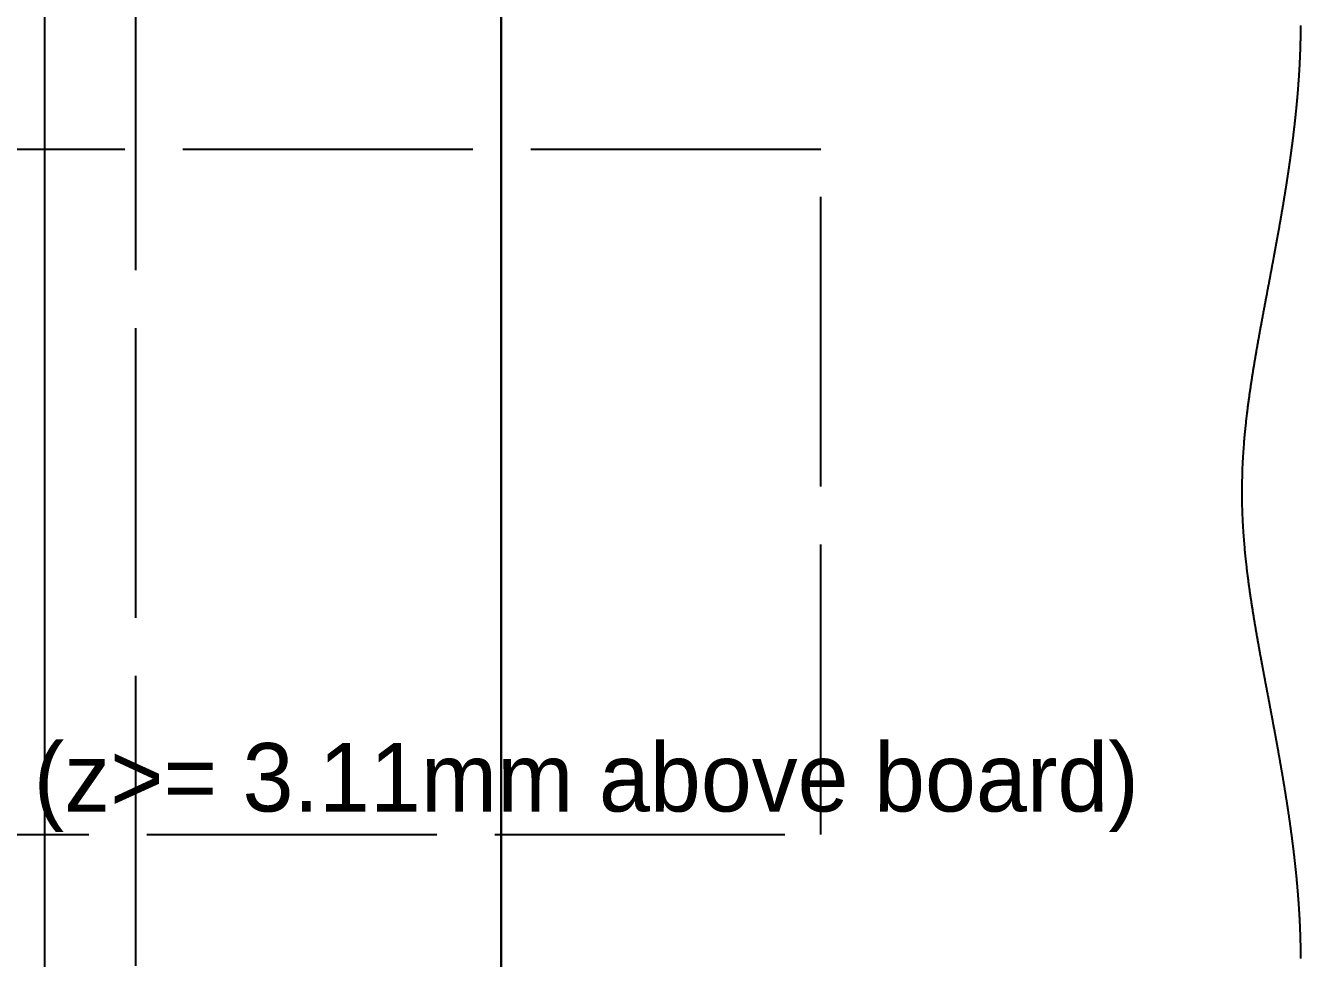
# Model space of a CAD drawing. Header units: millimetres. Extents: x -6.6 to 37.3, y -31.4 to 37.
# Drawn here: x 27.52 to 33.1, y 2.96 to 7.04 of the extents above; entities that cross this region are included whole.
import ezdxf

# ---------------------------------------------------------------- set-up
doc = ezdxf.new("R2010")
doc.units = ezdxf.units.MM
doc.linetypes.add('DASHED', pattern=[1.524, 1.27, -0.254])
for name, color, linetype in [('20_CONTACT', 3, 'Continuous'), ('30_OVERHANG', 2, 'DASHED'), ('90_TEXT', 7, 'Continuous')]:
    doc.layers.add(name, color=color, linetype=linetype)

msp = doc.modelspace()

# ---------------------------------------------------------------- linework, layer by layer
at = {"layer": '20_CONTACT'}
for points in [[(29.6, 1.5013), (29.6, 8.4987)], [(27.6, 8.4852), (27.6, 1.1622)], [(29.6, 8.4852), (29.6, 1.1622)], [(33.1, 7.0441), (33.1, 7.0422), (33.1, 7.0402), (33.1, 7.0383), (33.1, 7.0364), (33.1, 7.0345), (33.1, 7.0325), (33.1, 7.0306), (33.1, 7.0287), (33.1, 7.0267), (33.0999, 7.0248), (33.0999, 7.0229), (33.0999, 7.0209), (33.0999, 7.019), (33.0999, 7.017), (33.0999, 7.0151), (33.0998, 7.0132), (33.0998, 7.0112), (33.0998, 7.0093), (33.0998, 7.0073), (33.0998, 7.0054), (33.0997, 7.0034), (33.0997, 7.0015), (33.0997, 6.9995), (33.0996, 6.9975), (33.0996, 6.9956), (33.0996, 6.9936), (33.0996, 6.9917), (33.0995, 6.9897), (33.0995, 6.9877), (33.0994, 6.9858), (33.0994, 6.9838), (33.0994, 6.9818), (33.0993, 6.9799), (33.0993, 6.9779), (33.0992, 6.9759), (33.0992, 6.974), (33.0992, 6.972), (33.0991, 6.97), (33.0991, 6.968), (33.099, 6.966), (33.099, 6.9641), (33.0989, 6.9621), (33.0989, 6.9601), (33.0988, 6.9581), (33.0988, 6.9561), (33.0987, 6.9541), (33.0986, 6.9521), (33.0986, 6.9501), (33.0985, 6.9482), (33.0985, 6.9462), (33.0984, 6.9442), (33.0983, 6.9422), (33.0983, 6.9402), (33.0982, 6.9382), (33.0981, 6.9362), (33.0981, 6.9342), (33.098, 6.9322), (33.0979, 6.9301), (33.0979, 6.9281), (33.0978, 6.9261), (33.0977, 6.9241), (33.0976, 6.9221), (33.0976, 6.9201), (33.0975, 6.9181), (33.0974, 6.9161), (33.0973, 6.914), (33.0972, 6.912), (33.0972, 6.91), (33.0971, 6.908), (33.097, 6.9059), (33.0969, 6.9039), (33.0968, 6.9019), (33.0967, 6.8999), (33.0966, 6.8978), (33.0965, 6.8958), (33.0964, 6.8938), (33.0963, 6.8917), (33.0963, 6.8897), (33.0962, 6.8877), (33.0961, 6.8856), (33.096, 6.8836), (33.0959, 6.8815), (33.0958, 6.8795), (33.0957, 6.8774), (33.0956, 6.8754), (33.0954, 6.8733), (33.0953, 6.8713), (33.0952, 6.8692), (33.0951, 6.8672), (33.095, 6.8651), (33.0949, 6.8631), (33.0948, 6.861), (33.0947, 6.859), (33.0946, 6.8569), (33.0944, 6.8548), (33.0943, 6.8528), (33.0942, 6.8507), (33.0941, 6.8487), (33.094, 6.8466), (33.0938, 6.8445), (33.0937, 6.8424), (33.0936, 6.8404), (33.0935, 6.8383), (33.0933, 6.8362), (33.0932, 6.8341), (33.0931, 6.8321), (33.093, 6.83), (33.0928, 6.8279), (33.0927, 6.8258), (33.0926, 6.8237), (33.0924, 6.8217), (33.0923, 6.8196), (33.0921, 6.8175), (33.092, 6.8154), (33.0919, 6.8133), (33.0917, 6.8112), (33.0916, 6.8091), (33.0914, 6.807), (33.0913, 6.8049), (33.0911, 6.8028), (33.091, 6.8007), (33.0908, 6.7986), (33.0907, 6.7965), (33.0905, 6.7944), (33.0904, 6.7923), (33.0902, 6.7902), (33.0901, 6.7881), (33.0899, 6.786), (33.0898, 6.7839), (33.0896, 6.7818), (33.0895, 6.7796), (33.0893, 6.7775), (33.0891, 6.7754), (33.089, 6.7733), (33.0888, 6.7712), (33.0886, 6.769), (33.0885, 6.7669), (33.0883, 6.7648), (33.0881, 6.7627), (33.088, 6.7605), (33.0878, 6.7584), (33.0876, 6.7563), (33.0874, 6.7541), (33.0873, 6.752), (33.0871, 6.7499), (33.0869, 6.7477), (33.0867, 6.7456), (33.0866, 6.7435), (33.0864, 6.7413), (33.0862, 6.7392), (33.086, 6.737), (33.0858, 6.7349), (33.0856, 6.7327), (33.0854, 6.7306), (33.0853, 6.7284), (33.0851, 6.7263), (33.0849, 6.7241), (33.0847, 6.722), (33.0845, 6.7198), (33.0843, 6.7177), (33.0841, 6.7155), (33.0839, 6.7133), (33.0837, 6.7112), (33.0835, 6.709), (33.0833, 6.7068), (33.0831, 6.7047), (33.0829, 6.7025), (33.0827, 6.7003), (33.0825, 6.6982), (33.0823, 6.696), (33.0821, 6.6938), (33.0819, 6.6916), (33.0817, 6.6895), (33.0814, 6.6873), (33.0812, 6.6851), (33.081, 6.6829), (33.0808, 6.6807), (33.0806, 6.6785), (33.0804, 6.6764), (33.0801, 6.6742), (33.0799, 6.672), (33.0797, 6.6698), (33.0795, 6.6676), (33.0793, 6.6654), (33.079, 6.6632), (33.0788, 6.661), (33.0786, 6.6588), (33.0784, 6.6566), (33.0781, 6.6544), (33.0779, 6.6522), (33.0777, 6.65), (33.0774, 6.6478), (33.0772, 6.6456), (33.077, 6.6434), (33.0767, 6.6411), (33.0765, 6.6389), (33.0763, 6.6367), (33.076, 6.6345), (33.0758, 6.6323), (33.0755, 6.6301), (33.0753, 6.6278), (33.075, 6.6256), (33.0748, 6.6234), (33.0745, 6.6212), (33.0743, 6.6189), (33.0741, 6.6167), (33.0738, 6.6145), (33.0736, 6.6123), (33.0733, 6.61), (33.073, 6.6078), (33.0728, 6.6055), (33.0725, 6.6033), (33.0723, 6.6011), (33.072, 6.5988), (33.0718, 6.5966), (33.0715, 6.5943), (33.0712, 6.5921), (33.071, 6.5898), (33.0707, 6.5876), (33.0704, 6.5853), (33.0702, 6.5831), (33.0699, 6.5808), (33.0696, 6.5786), (33.0694, 6.5763), (33.0691, 6.5741), (33.0688, 6.5718), (33.0686, 6.5695), (33.0683, 6.5673), (33.068, 6.565), (33.0677, 6.5628), (33.0674, 6.5605), (33.0672, 6.5582), (33.0669, 6.5559), (33.0666, 6.5537), (33.0663, 6.5514), (33.066, 6.5491), (33.0658, 6.5468), (33.0655, 6.5446), (33.0652, 6.5423), (33.0649, 6.54), (33.0646, 6.5377), (33.0643, 6.5354), (33.064, 6.5331), (33.0637, 6.5309), (33.0634, 6.5286), (33.0631, 6.5263), (33.0628, 6.524), (33.0625, 6.5217), (33.0622, 6.5194), (33.0619, 6.5171), (33.0616, 6.5148), (33.0613, 6.5125), (33.061, 6.5102), (33.0607, 6.5079), (33.0604, 6.5056), (33.0601, 6.5033), (33.0598, 6.5009), (33.0595, 6.4986), (33.0592, 6.4963), (33.0589, 6.494), (33.0586, 6.4917), (33.0583, 6.4894), (33.0579, 6.487), (33.0576, 6.4847), (33.0573, 6.4824), (33.057, 6.4801), (33.0567, 6.4777), (33.0563, 6.4754), (33.056, 6.4731), (33.0557, 6.4708), (33.0554, 6.4684), (33.0551, 6.4661), (33.0547, 6.4637), (33.0544, 6.4614), (33.0541, 6.4591), (33.0537, 6.4567), (33.0534, 6.4544), (33.0531, 6.452), (33.0528, 6.4497), (33.0524, 6.4473), (33.0521, 6.445), (33.0517, 6.4426), (33.0514, 6.4403), (33.0511, 6.4379), (33.0507, 6.4356), (33.0504, 6.4332), (33.05, 6.4308), (33.0497, 6.4285), (33.0494, 6.4261), (33.049, 6.4237), (33.0487, 6.4214), (33.0483, 6.419), (33.048, 6.4166), (33.0476, 6.4143), (33.0473, 6.4119), (33.0469, 6.4095), (33.0466, 6.4071), (33.0462, 6.4047), (33.0459, 6.4024), (33.0455, 6.4), (33.0451, 6.3976), (33.0448, 6.3952), (33.0444, 6.3928), (33.0441, 6.3904), (33.0437, 6.388), (33.0433, 6.3856), (33.043, 6.3832), (33.0426, 6.3808), (33.0423, 6.3784), (33.0419, 6.376), (33.0415, 6.3736), (33.0411, 6.3712), (33.0408, 6.3688), (33.0404, 6.3664), (33.04, 6.364), (33.0397, 6.3616), (33.0393, 6.3592), (33.0389, 6.3567), (33.0385, 6.3543), (33.0382, 6.3519), (33.0378, 6.3495), (33.0374, 6.347), (33.037, 6.3446), (33.0366, 6.3422), (33.0363, 6.3398), (33.0359, 6.3373), (33.0355, 6.3349), (33.0351, 6.3325), (33.0347, 6.33), (33.0343, 6.3276), (33.0339, 6.3251), (33.0335, 6.3227), (33.0331, 6.3202), (33.0328, 6.3178), (33.0324, 6.3153), (33.032, 6.3129), (33.0316, 6.3104), (33.0312, 6.308), (33.0308, 6.3055), (33.0304, 6.3031), (33.03, 6.3006), (33.0296, 6.2981), (33.0292, 6.2957), (33.0288, 6.2932), (33.0284, 6.2907), (33.028, 6.2882), (33.0276, 6.2858), (33.0271, 6.2833), (33.0267, 6.2808), (33.0263, 6.2783), (33.0259, 6.2759), (33.0255, 6.2734), (33.0251, 6.2709), (33.0247, 6.2684), (33.0243, 6.2659), (33.0238, 6.2634), (33.0234, 6.2609), (33.023, 6.2584), (33.0226, 6.2559), (33.0222, 6.2534), (33.0217, 6.2509), (33.0213, 6.2484), (33.0209, 6.2459), (33.0205, 6.2434), (33.0201, 6.2409), (33.0196, 6.2383), (33.0192, 6.2358), (33.0188, 6.2333), (33.0183, 6.2308), (33.0179, 6.2283), (33.0175, 6.2257), (33.017, 6.2232), (33.0166, 6.2207), (33.0162, 6.2181), (33.0157, 6.2156), (33.0153, 6.2131), (33.0149, 6.2105), (33.0144, 6.208), (33.014, 6.2054), (33.0135, 6.2029), (33.0131, 6.2003), (33.0127, 6.1978), (33.0122, 6.1952), (33.0118, 6.1927), (33.0113, 6.1901), (33.0109, 6.1876), (33.0104, 6.185), (33.01, 6.1824), (33.0095, 6.1799), (33.0091, 6.1773), (33.0086, 6.1747), (33.0082, 6.1721), (33.0077, 6.1696), (33.0073, 6.167), (33.0068, 6.1644), (33.0064, 6.1618), (33.0059, 6.1592), (33.0054, 6.1566), (33.005, 6.154), (33.0045, 6.1515), (33.0041, 6.1489), (33.0036, 6.1463), (33.0031, 6.1437), (33.0027, 6.141), (33.0022, 6.1384), (33.0017, 6.1358), (33.0013, 6.1332), (33.0008, 6.1306), (33.0003, 6.128), (32.9998, 6.1254), (32.9994, 6.1227), (32.9989, 6.1201), (32.9984, 6.1175), (32.998, 6.1148), (32.9975, 6.1122), (32.997, 6.1096), (32.9965, 6.1069), (32.996, 6.1043), (32.9956, 6.1016), (32.9951, 6.099), (32.9946, 6.0963), (32.9941, 6.0937), (32.9936, 6.091), (32.9932, 6.0884), (32.9927, 6.0857), (32.9922, 6.083), (32.9917, 6.0804), (32.9912, 6.0777), (32.9907, 6.075), (32.9902, 6.0723), (32.9897, 6.0697), (32.9892, 6.067), (32.9887, 6.0643), (32.9883, 6.0616), (32.9878, 6.0589), (32.9873, 6.0562), (32.9868, 6.0535), (32.9863, 6.0508), (32.9858, 6.0481), (32.9853, 6.0454), (32.9848, 6.0427), (32.9843, 6.04), (32.9838, 6.0373), (32.9833, 6.0345), (32.9828, 6.0318), (32.9822, 6.0291), (32.9817, 6.0264), (32.9812, 6.0236), (32.9807, 6.0209), (32.9802, 6.0181), (32.9797, 6.0154), (32.9792, 6.0127), (32.9787, 6.0099), (32.9782, 6.0072), (32.9777, 6.0044), (32.9771, 6.0016), (32.9766, 5.9989), (32.9761, 5.9961), (32.9756, 5.9933), (32.9751, 5.9906), (32.9745, 5.9878), (32.974, 5.985), (32.9735, 5.9822), (32.973, 5.9794), (32.9725, 5.9766), (32.9719, 5.9738), (32.9714, 5.971), (32.9709, 5.9682), (32.9704, 5.9654), (32.9698, 5.9626), (32.9693, 5.9598), (32.9688, 5.957), (32.9682, 5.9541), (32.9677, 5.9513), (32.9672, 5.9485), (32.9666, 5.9456), (32.9661, 5.9428), (32.9656, 5.94), (32.965, 5.9371), (32.9645, 5.9343), (32.964, 5.9314), (32.9634, 5.9285), (32.9629, 5.9257), (32.9623, 5.9228), (32.9618, 5.9199), (32.9613, 5.9171), (32.9607, 5.9142), (32.9602, 5.9113), (32.9596, 5.9084), (32.9591, 5.9055), (32.9585, 5.9026), (32.958, 5.8997), (32.9574, 5.8968), (32.9569, 5.8939), (32.9563, 5.891), (32.9558, 5.888), (32.9552, 5.8851), (32.9547, 5.8822), (32.9541, 5.8792), (32.9536, 5.8763), (32.953, 5.8734), (32.9525, 5.8704), (32.9519, 5.8675), (32.9513, 5.8645), (32.9508, 5.8615), (32.9502, 5.8585), (32.9497, 5.8556), (32.9491, 5.8526), (32.9485, 5.8496), (32.948, 5.8466), (32.9474, 5.8436), (32.9468, 5.8406), (32.9463, 5.8376), (32.9457, 5.8346), (32.9451, 5.8316), (32.9446, 5.8285), (32.944, 5.8255), (32.9434, 5.8225), (32.9429, 5.8194), (32.9423, 5.8164), (32.9417, 5.8133), (32.9411, 5.8103), (32.9406, 5.8072), (32.94, 5.8041), (32.9394, 5.801), (32.9388, 5.7979), (32.9383, 5.7949), (32.9377, 5.7918), (32.9371, 5.7887), (32.9365, 5.7855), (32.9359, 5.7824), (32.9354, 5.7793), (32.9348, 5.7762), (32.9342, 5.773), (32.9336, 5.7699), (32.933, 5.7667), (32.9324, 5.7636), (32.9319, 5.7604), (32.9313, 5.7572), (32.9307, 5.754), (32.9301, 5.7509), (32.9295, 5.7477), (32.9289, 5.7445), (32.9283, 5.7412), (32.9277, 5.738), (32.9271, 5.7348), (32.9265, 5.7316), (32.9259, 5.7283), (32.9253, 5.7251), (32.9247, 5.7218), (32.9241, 5.7185), (32.9235, 5.7153), (32.9229, 5.712), (32.9223, 5.7087), (32.9217, 5.7054), (32.9211, 5.7021), (32.9205, 5.6987), (32.9199, 5.6954), (32.9193, 5.6921), (32.9187, 5.6887), (32.9181, 5.6854), (32.9175, 5.682), (32.9169, 5.6786), (32.9163, 5.6752), (32.9157, 5.6718), (32.9151, 5.6684), (32.9145, 5.665), (32.9139, 5.6616), (32.9133, 5.6581), (32.9126, 5.6547), (32.912, 5.6512), (32.9114, 5.6478), (32.9108, 5.6443), (32.9102, 5.6408), (32.9096, 5.6373), (32.909, 5.6337), (32.9083, 5.6302), (32.9077, 5.6267), (32.9071, 5.6231), (32.9065, 5.6195), (32.9059, 5.616), (32.9052, 5.6124), (32.9046, 5.6087), (32.904, 5.6051), (32.9034, 5.6015), (32.9027, 5.5978), (32.9021, 5.5942), (32.9015, 5.5905), (32.9009, 5.5868), (32.9002, 5.5831), (32.8996, 5.5794), (32.899, 5.5756), (32.8984, 5.5719), (32.8977, 5.5681), (32.8971, 5.5643), (32.8965, 5.5605), (32.8958, 5.5567), (32.8952, 5.5528), (32.8946, 5.5489), (32.8939, 5.5451), (32.8933, 5.5412), (32.8927, 5.5372), (32.892, 5.5333), (32.8914, 5.5293), (32.8907, 5.5254), (32.8901, 5.5214), (32.8895, 5.5173), (32.8888, 5.5133), (32.8882, 5.5092), (32.8875, 5.5051), (32.8869, 5.501), (32.8863, 5.4969), (32.8856, 5.4927), (32.885, 5.4885), (32.8843, 5.4843), (32.8837, 5.4801), (32.883, 5.4758), (32.8824, 5.4715), (32.8817, 5.4672), (32.8811, 5.4628), (32.8804, 5.4585), (32.8798, 5.454), (32.8791, 5.4496), (32.8785, 5.4451), (32.8778, 5.4406), (32.8772, 5.436), (32.8765, 5.4314), (32.8759, 5.4268), (32.8752, 5.4221), (32.8746, 5.4174), (32.8739, 5.4127), (32.8732, 5.4079), (32.8726, 5.4031), (32.8719, 5.3982), (32.8713, 5.3932), (32.8706, 5.3883), (32.87, 5.3832), (32.8693, 5.3782), (32.8686, 5.373), (32.868, 5.3678), (32.8673, 5.3626), (32.8667, 5.3572), (32.866, 5.3518), (32.8653, 5.3464), (32.8647, 5.3409), (32.864, 5.3353), (32.8633, 5.3296), (32.8627, 5.3238), (32.862, 5.318), (32.8613, 5.312), (32.8607, 5.306), (32.86, 5.2998), (32.8593, 5.2935), (32.8587, 5.2872), (32.858, 5.2807), (32.8573, 5.274), (32.8566, 5.2672), (32.856, 5.2603), (32.8553, 5.2532), (32.8546, 5.2459), (32.854, 5.2384), (32.8533, 5.2307), (32.8526, 5.2228), (32.8519, 5.2146), (32.8513, 5.2061), (32.8506, 5.1973), (32.8499, 5.1881), (32.8493, 5.1785), (32.8486, 5.1684), (32.8479, 5.1577), (32.8473, 5.1464), (32.8466, 5.1341), (32.8459, 5.1208), (32.8453, 5.1061), (32.8447, 5.0893), (32.844, 5.0695), (32.8435, 5.044), (32.8431, 5.0153), (32.8431, 4.9867), (32.8431, 4.9835), (32.8432, 4.9791), (32.8432, 4.9732), (32.8433, 4.9654), (32.8435, 4.955), (32.8438, 4.9414), (32.8442, 4.9234), (32.845, 4.9009), (32.8457, 4.8834), (32.8465, 4.8685), (32.8472, 4.8552), (32.8479, 4.8431), (32.8486, 4.8319), (32.8493, 4.8214), (32.85, 4.8115), (32.8507, 4.802), (32.8513, 4.793), (32.852, 4.7844), (32.8527, 4.7761), (32.8534, 4.768), (32.8541, 4.7602), (32.8548, 4.7527), (32.8554, 4.7453), (32.8561, 4.7382), (32.8568, 4.7312), (32.8575, 4.7244), (32.8581, 4.7177), (32.8588, 4.7112), (32.8595, 4.7048), (32.8602, 4.6985), (32.8608, 4.6923), (32.8615, 4.6863), (32.8622, 4.6803), (32.8629, 4.6744), (32.8635, 4.6687), (32.8642, 4.663), (32.8649, 4.6574), (32.8655, 4.6518), (32.8662, 4.6464), (32.8669, 4.641), (32.8675, 4.6357), (32.8682, 4.6304), (32.8689, 4.6252), (32.8695, 4.6201), (32.8702, 4.615), (32.8708, 4.6099), (32.8715, 4.605), (32.8722, 4.6), (32.8728, 4.5952), (32.8735, 4.5903), (32.8741, 4.5855), (32.8748, 4.5808), (32.8755, 4.5761), (32.8761, 4.5714), (32.8768, 4.5668), (32.8774, 4.5622), (32.8781, 4.5577), (32.8787, 4.5531), (32.8794, 4.5487), (32.88, 4.5442), (32.8807, 4.5398), (32.8813, 4.5354), (32.882, 4.5311), (32.8826, 4.5267), (32.8833, 4.5224), (32.8839, 4.5182), (32.8846, 4.5139), (32.8852, 4.5097), (32.8859, 4.5055), (32.8865, 4.5014), (32.8872, 4.4973), (32.8878, 4.4931), (32.8884, 4.4891), (32.8891, 4.485), (32.8897, 4.481), (32.8904, 4.4769), (32.891, 4.4729), (32.8916, 4.469), (32.8923, 4.465), (32.8929, 4.4611), (32.8936, 4.4572), (32.8942, 4.4533), (32.8948, 4.4494), (32.8955, 4.4455), (32.8961, 4.4417), (32.8967, 4.4379), (32.8974, 4.4341), (32.898, 4.4303), (32.8986, 4.4265), (32.8993, 4.4227), (32.8999, 4.419), (32.9005, 4.4153), (32.9011, 4.4116), (32.9018, 4.4079), (32.9024, 4.4042), (32.903, 4.4005), (32.9036, 4.3969), (32.9043, 4.3933), (32.9049, 4.3896), (32.9055, 4.386), (32.9061, 4.3824), (32.9068, 4.3788), (32.9074, 4.3753), (32.908, 4.3717), (32.9086, 4.3682), (32.9092, 4.3647), (32.9098, 4.3611), (32.9105, 4.3576), (32.9111, 4.3541), (32.9117, 4.3507), (32.9123, 4.3472), (32.9129, 4.3437), (32.9135, 4.3403), (32.9141, 4.3368), (32.9148, 4.3334), (32.9154, 4.33), (32.916, 4.3266), (32.9166, 4.3232), (32.9172, 4.3198), (32.9178, 4.3164), (32.9184, 4.3131), (32.919, 4.3097), (32.9196, 4.3064), (32.9202, 4.303), (32.9208, 4.2997), (32.9214, 4.2964), (32.922, 4.2931), (32.9226, 4.2898), (32.9232, 4.2865), (32.9238, 4.2832), (32.9244, 4.2799), (32.925, 4.2767), (32.9256, 4.2734), (32.9262, 4.2702), (32.9268, 4.2669), (32.9274, 4.2637), (32.928, 4.2605), (32.9286, 4.2572), (32.9292, 4.254), (32.9298, 4.2508), (32.9304, 4.2476), (32.9309, 4.2444), (32.9315, 4.2413), (32.9321, 4.2381), (32.9327, 4.2349), (32.9333, 4.2318), (32.9339, 4.2286), (32.9345, 4.2255), (32.935, 4.2223), (32.9356, 4.2192), (32.9362, 4.2161), (32.9368, 4.213), (32.9374, 4.2099), (32.938, 4.2068), (32.9385, 4.2037), (32.9391, 4.2006), (32.9397, 4.1975), (32.9403, 4.1944), (32.9408, 4.1913), (32.9414, 4.1883), (32.942, 4.1852), (32.9426, 4.1822), (32.9431, 4.1791), (32.9437, 4.1761), (32.9443, 4.173), (32.9448, 4.17), (32.9454, 4.167), (32.946, 4.164), (32.9465, 4.1609), (32.9471, 4.1579), (32.9477, 4.1549), (32.9482, 4.1519), (32.9488, 4.1489), (32.9494, 4.146), (32.9499, 4.143), (32.9505, 4.14), (32.951, 4.137), (32.9516, 4.1341), (32.9522, 4.1311), (32.9527, 4.1282), (32.9533, 4.1252), (32.9538, 4.1223), (32.9544, 4.1193), (32.9549, 4.1164), (32.9555, 4.1135), (32.956, 4.1105), (32.9566, 4.1076), (32.9571, 4.1047), (32.9577, 4.1018), (32.9582, 4.0989), (32.9588, 4.096), (32.9593, 4.0931), (32.9599, 4.0902), (32.9604, 4.0873), (32.961, 4.0844), (32.9615, 4.0815), (32.9621, 4.0786), (32.9626, 4.0758), (32.9631, 4.0729), (32.9637, 4.07), (32.9642, 4.0672), (32.9648, 4.0643), (32.9653, 4.0615), (32.9658, 4.0586), (32.9664, 4.0558), (32.9669, 4.0529), (32.9674, 4.0501), (32.968, 4.0473), (32.9685, 4.0445), (32.969, 4.0416), (32.9696, 4.0388), (32.9701, 4.036), (32.9706, 4.0332), (32.9711, 4.0304), (32.9717, 4.0276), (32.9722, 4.0248), (32.9727, 4.022), (32.9732, 4.0192), (32.9738, 4.0164), (32.9743, 4.0136), (32.9748, 4.0108), (32.9753, 4.0081), (32.9758, 4.0053), (32.9764, 4.0025), (32.9769, 3.9998), (32.9774, 3.997), (32.9779, 3.9942), (32.9784, 3.9915), (32.9789, 3.9887), (32.9794, 3.986), (32.9799, 3.9832), (32.9805, 3.9805), (32.981, 3.9777), (32.9815, 3.975), (32.982, 3.9723), (32.9825, 3.9695), (32.983, 3.9668), (32.9835, 3.9641), (32.984, 3.9614), (32.9845, 3.9587), (32.985, 3.9559), (32.9855, 3.9532), (32.986, 3.9505), (32.9865, 3.9478), (32.987, 3.9451), (32.9875, 3.9424), (32.988, 3.9397), (32.9885, 3.937), (32.989, 3.9344), (32.9895, 3.9317), (32.99, 3.929), (32.9905, 3.9263), (32.991, 3.9236), (32.9914, 3.921), (32.9919, 3.9183), (32.9924, 3.9156), (32.9929, 3.9129), (32.9934, 3.9103), (32.9939, 3.9076), (32.9944, 3.905), (32.9948, 3.9023), (32.9953, 3.8997), (32.9958, 3.897), (32.9963, 3.8944), (32.9968, 3.8917), (32.9972, 3.8891), (32.9977, 3.8865), (32.9982, 3.8838), (32.9987, 3.8812), (32.9991, 3.8786), (32.9996, 3.8759), (33.0001, 3.8733), (33.0006, 3.8707), (33.001, 3.8681), (33.0015, 3.8655), (33.002, 3.8628), (33.0024, 3.8602), (33.0029, 3.8576), (33.0034, 3.855), (33.0038, 3.8524), (33.0043, 3.8498), (33.0047, 3.8472), (33.0052, 3.8446), (33.0057, 3.842), (33.0061, 3.8395), (33.0066, 3.8369), (33.007, 3.8343), (33.0075, 3.8317), (33.0079, 3.8291), (33.0084, 3.8265), (33.0089, 3.824), (33.0093, 3.8214), (33.0098, 3.8188), (33.0102, 3.8163), (33.0107, 3.8137), (33.0111, 3.8111), (33.0115, 3.8086), (33.012, 3.806), (33.0124, 3.8035), (33.0129, 3.8009), (33.0133, 3.7984), (33.0138, 3.7958), (33.0142, 3.7933), (33.0146, 3.7907), (33.0151, 3.7882), (33.0155, 3.7856), (33.016, 3.7831), (33.0164, 3.7806), (33.0168, 3.778), (33.0173, 3.7755), (33.0177, 3.773), (33.0181, 3.7704), (33.0186, 3.7679), (33.019, 3.7654), (33.0194, 3.7629), (33.0198, 3.7604), (33.0203, 3.7578), (33.0207, 3.7553), (33.0211, 3.7528), (33.0215, 3.7503), (33.022, 3.7478), (33.0224, 3.7453), (33.0228, 3.7428), (33.0232, 3.7403), (33.0236, 3.7378), (33.0241, 3.7353), (33.0245, 3.7328), (33.0249, 3.7303), (33.0253, 3.7278), (33.0257, 3.7254), (33.0261, 3.7229), (33.0265, 3.7204), (33.0269, 3.7179), (33.0273, 3.7154), (33.0278, 3.713), (33.0282, 3.7105), (33.0286, 3.708), (33.029, 3.7055), (33.0294, 3.7031), (33.0298, 3.7006), (33.0302, 3.6981), (33.0306, 3.6957), (33.031, 3.6932), (33.0314, 3.6908), (33.0318, 3.6883), (33.0322, 3.6858), (33.0326, 3.6834), (33.033, 3.6809), (33.0333, 3.6785), (33.0337, 3.6761), (33.0341, 3.6736), (33.0345, 3.6712), (33.0349, 3.6687), (33.0353, 3.6663), (33.0357, 3.6638), (33.0361, 3.6614), (33.0364, 3.659), (33.0368, 3.6566), (33.0372, 3.6541), (33.0376, 3.6517), (33.038, 3.6493), (33.0383, 3.6468), (33.0387, 3.6444), (33.0391, 3.642), (33.0395, 3.6396), (33.0398, 3.6372), (33.0402, 3.6348), (33.0406, 3.6324), (33.041, 3.6299), (33.0413, 3.6275), (33.0417, 3.6251), (33.0421, 3.6227), (33.0424, 3.6203), (33.0428, 3.6179), (33.0432, 3.6155), (33.0435, 3.6131), (33.0439, 3.6107), (33.0443, 3.6083), (33.0446, 3.6059), (33.045, 3.6036), (33.0453, 3.6012), (33.0457, 3.5988), (33.046, 3.5964), (33.0464, 3.594), (33.0467, 3.5916), (33.0471, 3.5893), (33.0475, 3.5869), (33.0478, 3.5845), (33.0482, 3.5821), (33.0485, 3.5798), (33.0488, 3.5774), (33.0492, 3.575), (33.0495, 3.5727), (33.0499, 3.5703), (33.0502, 3.5679), (33.0506, 3.5656), (33.0509, 3.5632), (33.0512, 3.5608), (33.0516, 3.5585), (33.0519, 3.5561), (33.0523, 3.5538), (33.0526, 3.5514), (33.0529, 3.5491), (33.0533, 3.5467), (33.0536, 3.5444), (33.0539, 3.5421), (33.0542, 3.5397), (33.0546, 3.5374), (33.0549, 3.535), (33.0552, 3.5327), (33.0555, 3.5304), (33.0559, 3.528), (33.0562, 3.5257), (33.0565, 3.5234), (33.0568, 3.521), (33.0571, 3.5187), (33.0575, 3.5164), (33.0578, 3.5141), (33.0581, 3.5117), (33.0584, 3.5094), (33.0587, 3.5071), (33.059, 3.5048), (33.0593, 3.5025), (33.0597, 3.5002), (33.06, 3.4978), (33.0603, 3.4955), (33.0606, 3.4932), (33.0609, 3.4909), (33.0612, 3.4886), (33.0615, 3.4863), (33.0618, 3.484), (33.0621, 3.4817), (33.0624, 3.4794), (33.0627, 3.4771), (33.063, 3.4748), (33.0633, 3.4725), (33.0636, 3.4702), (33.0639, 3.4679), (33.0642, 3.4657), (33.0645, 3.4634), (33.0647, 3.4611), (33.065, 3.4588), (33.0653, 3.4565), (33.0656, 3.4542), (33.0659, 3.452), (33.0662, 3.4497), (33.0665, 3.4474), (33.0667, 3.4451), (33.067, 3.4429), (33.0673, 3.4406), (33.0676, 3.4383), (33.0679, 3.4361), (33.0681, 3.4338), (33.0684, 3.4315), (33.0687, 3.4293), (33.069, 3.427), (33.0692, 3.4247), (33.0695, 3.4225), (33.0698, 3.4202), (33.07, 3.418), (33.0703, 3.4157), (33.0706, 3.4135), (33.0708, 3.4112), (33.0711, 3.409), (33.0714, 3.4067), (33.0716, 3.4045), (33.0719, 3.4022), (33.0721, 3.4), (33.0724, 3.3977), (33.0727, 3.3955), (33.0729, 3.3933), (33.0732, 3.391), (33.0734, 3.3888), (33.0737, 3.3866), (33.0739, 3.3843), (33.0742, 3.3821), (33.0744, 3.3799), (33.0747, 3.3776), (33.0749, 3.3754), (33.0752, 3.3732), (33.0754, 3.371), (33.0757, 3.3688), (33.0759, 3.3665), (33.0761, 3.3643), (33.0764, 3.3621), (33.0766, 3.3599), (33.0768, 3.3577), (33.0771, 3.3555), (33.0773, 3.3533), (33.0776, 3.351), (33.0778, 3.3488), (33.078, 3.3466), (33.0782, 3.3444), (33.0785, 3.3422), (33.0787, 3.34), (33.0789, 3.3378), (33.0792, 3.3356), (33.0794, 3.3334), (33.0796, 3.3312), (33.0798, 3.3291), (33.08, 3.3269), (33.0803, 3.3247), (33.0805, 3.3225), (33.0807, 3.3203), (33.0809, 3.3181), (33.0811, 3.3159), (33.0813, 3.3137), (33.0815, 3.3116), (33.0818, 3.3094), (33.082, 3.3072), (33.0822, 3.305), (33.0824, 3.3029), (33.0826, 3.3007), (33.0828, 3.2985), (33.083, 3.2963), (33.0832, 3.2942), (33.0834, 3.292), (33.0836, 3.2898), (33.0838, 3.2877), (33.084, 3.2855), (33.0842, 3.2834), (33.0844, 3.2812), (33.0846, 3.279), (33.0848, 3.2769), (33.085, 3.2747), (33.0852, 3.2726), (33.0854, 3.2704), (33.0855, 3.2683), (33.0857, 3.2661), (33.0859, 3.264), (33.0861, 3.2618), (33.0863, 3.2597), (33.0865, 3.2575), (33.0866, 3.2554), (33.0868, 3.2533), (33.087, 3.2511), (33.0872, 3.249), (33.0874, 3.2469), (33.0875, 3.2447), (33.0877, 3.2426), (33.0879, 3.2405), (33.088, 3.2383), (33.0882, 3.2362), (33.0884, 3.2341), (33.0886, 3.2319), (33.0887, 3.2298), (33.0889, 3.2277), (33.089, 3.2256), (33.0892, 3.2235), (33.0894, 3.2213), (33.0895, 3.2192), (33.0897, 3.2171), (33.0899, 3.215), (33.09, 3.2129), (33.0902, 3.2108), (33.0903, 3.2087), (33.0905, 3.2066), (33.0906, 3.2045), (33.0908, 3.2024), (33.0909, 3.2003), (33.0911, 3.1981), (33.0912, 3.1961), (33.0914, 3.194), (33.0915, 3.1919), (33.0917, 3.1898), (33.0918, 3.1877), (33.0919, 3.1856), (33.0921, 3.1835), (33.0922, 3.1814), (33.0924, 3.1793), (33.0925, 3.1772), (33.0926, 3.1751), (33.0928, 3.1731), (33.0929, 3.171), (33.093, 3.1689), (33.0932, 3.1668), (33.0933, 3.1647), (33.0934, 3.1627), (33.0935, 3.1606), (33.0937, 3.1585), (33.0938, 3.1564), (33.0939, 3.1544), (33.094, 3.1523), (33.0941, 3.1502), (33.0943, 3.1482), (33.0944, 3.1461), (33.0945, 3.144), (33.0946, 3.142), (33.0947, 3.1399), (33.0948, 3.1379), (33.095, 3.1358), (33.0951, 3.1338), (33.0952, 3.1317), (33.0953, 3.1296), (33.0954, 3.1276), (33.0955, 3.1255), (33.0956, 3.1235), (33.0957, 3.1215), (33.0958, 3.1194), (33.0959, 3.1174), (33.096, 3.1153), (33.0961, 3.1133), (33.0962, 3.1112), (33.0963, 3.1092), (33.0964, 3.1072), (33.0965, 3.1051), (33.0966, 3.1031), (33.0967, 3.1011), (33.0968, 3.099), (33.0969, 3.097), (33.0969, 3.095), (33.097, 3.093), (33.0971, 3.0909), (33.0972, 3.0889), (33.0973, 3.0869), (33.0974, 3.0849), (33.0974, 3.0829), (33.0975, 3.0808), (33.0976, 3.0788), (33.0977, 3.0768), (33.0977, 3.0748), (33.0978, 3.0728), (33.0979, 3.0708), (33.098, 3.0688), (33.098, 3.0668), (33.0981, 3.0648), (33.0982, 3.0628), (33.0982, 3.0608), (33.0983, 3.0588), (33.0984, 3.0568), (33.0984, 3.0548), (33.0985, 3.0528), (33.0986, 3.0508), (33.0986, 3.0488), (33.0987, 3.0468), (33.0987, 3.0448), (33.0988, 3.0428), (33.0988, 3.0408), (33.0989, 3.0388), (33.0989, 3.0368), (33.099, 3.0349), (33.099, 3.0329), (33.0991, 3.0309), (33.0991, 3.0289), (33.0992, 3.027), (33.0992, 3.025), (33.0993, 3.023), (33.0993, 3.021), (33.0993, 3.0191), (33.0994, 3.0171), (33.0994, 3.0151), (33.0995, 3.0132), (33.0995, 3.0112), (33.0995, 3.0092), (33.0996, 3.0073), (33.0996, 3.0053), (33.0996, 3.0034), (33.0997, 3.0014), (33.0997, 2.9994), (33.0997, 2.9975), (33.0997, 2.9955), (33.0998, 2.9936), (33.0998, 2.9916), (33.0998, 2.9897), (33.0998, 2.9877), (33.0999, 2.9858), (33.0999, 2.9838), (33.0999, 2.9819), (33.0999, 2.98), (33.0999, 2.978), (33.0999, 2.9761), (33.0999, 2.9742), (33.1, 2.9722), (33.1, 2.9703), (33.1, 2.9684), (33.1, 2.9664), (33.1, 2.9645), (33.1, 2.9626), (33.1, 2.9606), (33.1, 2.9587), (33.1, 2.9559)]]:
    msp.add_lwpolyline(points, dxfattribs=at)
at = {"layer": '30_OVERHANG'}
for points in [[(26, 1.4), (28, 1.4), (28, 8.6), (26, 8.6)], [(25, 3.5), (31, 3.5), (31, 6.5), (25, 6.5)]]:
    msp.add_lwpolyline(points, close=True, dxfattribs=at)

# ---------------------------------------------------------------- texts
at = {"layer": '90_TEXT'}
msp.add_text('Shaft pin 3x6 (z>= 3.11mm above board)', height=0.3, dxfattribs=at).set_placement((25.1, 3.6))

doc.saveas('drawing.dxf')
